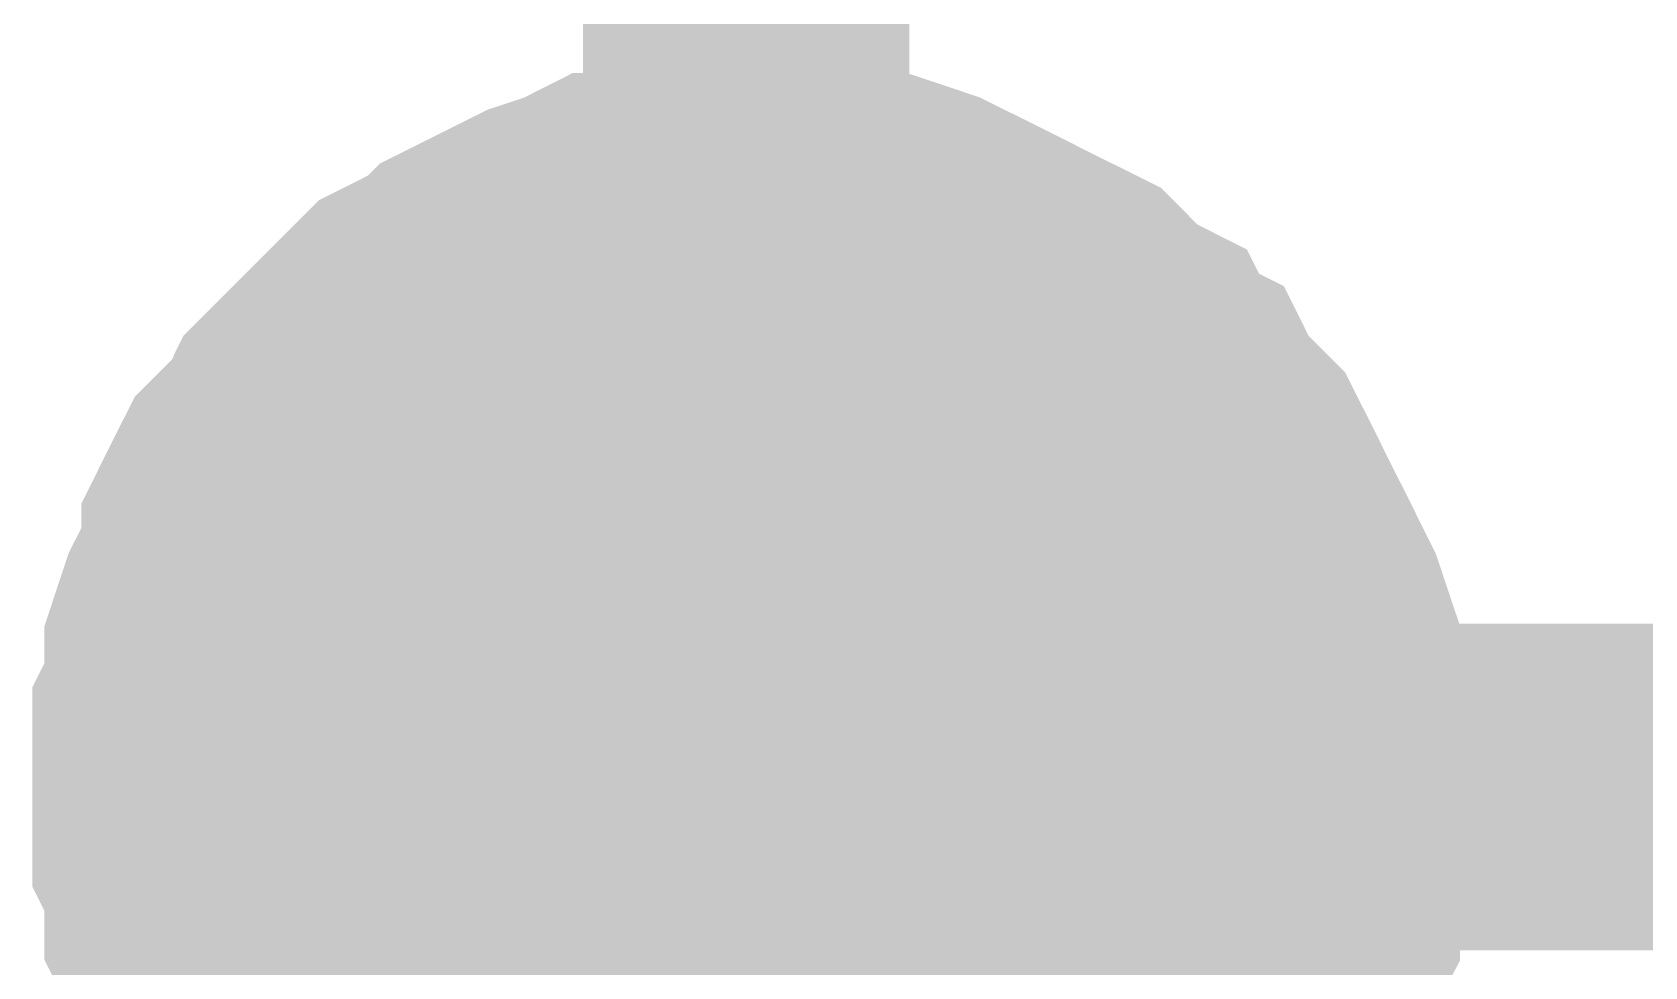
# Model space of a CAD drawing. Header units: inches. Extents: x 0 to 432, y 0 to 280.
# Drawn here: x 200.005 to 201.485, y 121.747 to 122.605 of the extents above; entities that cross this region are included whole.
import ezdxf

# ---------------------------------------------------------------- set-up
doc = ezdxf.new("R2010")
doc.units = ezdxf.units.IN
doc.layers.add('Sheet', color=255, linetype='Continuous')

msp = doc.modelspace()

# ---------------------------------------------------------------- linework, layer by layer
at = {"layer": 'Sheet'}
for points in [[(205.7474, 109.222, 0.2997, 0.2997, 0), (200.6599, 109.222, 0.2997, 0.2997, 0), (200.6599, 121.9118, 0.2997, 0.2997, 0), (200.6599, 132.0749, 0.2997, 0.2997, 0), (200.6599, 140.7107, 0.2997, 0.2997, 0)], [(200.1545, 121.9118, 0.2997, 0.2997, 0), (200.1545, 121.9343, 0.2997, 0.2997, 0), (200.1545, 121.968, 0.2997, 0.2997, 0), (200.1657, 121.9904, 0.2997, 0.2997, 0), (200.1657, 122.0129, 0.2997, 0.2997, 0), (200.1657, 122.0354, 0.2997, 0.2997, 0), (200.1769, 122.0691, 0.2997, 0.2997, 0), (200.1882, 122.0915, 0.2997, 0.2997, 0), (200.1994, 122.114, 0.2997, 0.2997, 0), (200.1994, 122.1364, 0.2997, 0.2997, 0), (200.2106, 122.1589, 0.2997, 0.2997, 0), (200.2219, 122.1814, 0.2997, 0.2997, 0), (200.2443, 122.2038, 0.2997, 0.2997, 0), (200.2556, 122.215, 0.2997, 0.2997, 0), (200.2668, 122.2375, 0.2997, 0.2997, 0), (200.2893, 122.26, 0.2997, 0.2997, 0), (200.3005, 122.2712, 0.2997, 0.2997, 0), (200.3229, 122.2936, 0.2997, 0.2997, 0), (200.3342, 122.3049, 0.2997, 0.2997, 0), (200.3566, 122.3273, 0.2997, 0.2997, 0), (200.3791, 122.3386, 0.2997, 0.2997, 0), (200.4016, 122.3498, 0.2997, 0.2997, 0), (200.4128, 122.361, 0.2997, 0.2997, 0), (200.4353, 122.3723, 0.2997, 0.2997, 0), (200.4577, 122.3835, 0.2997, 0.2997, 0), (200.4802, 122.3947, 0.2997, 0.2997, 0), (200.5139, 122.4059, 0.2997, 0.2997, 0), (200.5363, 122.4172, 0.2997, 0.2997, 0), (200.5588, 122.4172, 0.2997, 0.2997, 0), (200.5813, 122.4172, 0.2997, 0.2997, 0), (200.6037, 122.4284, 0.2997, 0.2997, 0), (200.6374, 122.4284, 0.2997, 0.2997, 0), (200.6599, 122.4284, 0.2997, 0.2997, 0)], [(200.1545, 121.9118, 0.2997, 0.2997, 0), (200.1545, 121.9343, 0.2997, 0.2997, 0), (200.1545, 121.968, 0.2997, 0.2997, 0), (200.1657, 121.9904, 0.2997, 0.2997, 0), (200.1657, 122.0129, 0.2997, 0.2997, 0), (200.1657, 122.0354, 0.2997, 0.2997, 0), (200.1769, 122.0691, 0.2997, 0.2997, 0), (200.1882, 122.0915, 0.2997, 0.2997, 0), (200.1994, 122.114, 0.2997, 0.2997, 0), (200.1994, 122.1364, 0.2997, 0.2997, 0), (200.2106, 122.1589, 0.2997, 0.2997, 0), (200.2219, 122.1814, 0.2997, 0.2997, 0), (200.2443, 122.2038, 0.2997, 0.2997, 0), (200.2556, 122.215, 0.2997, 0.2997, 0), (200.2668, 122.2375, 0.2997, 0.2997, 0), (200.2893, 122.26, 0.2997, 0.2997, 0), (200.3005, 122.2712, 0.2997, 0.2997, 0), (200.3229, 122.2936, 0.2997, 0.2997, 0), (200.3342, 122.3049, 0.2997, 0.2997, 0), (200.3566, 122.3273, 0.2997, 0.2997, 0), (200.3791, 122.3386, 0.2997, 0.2997, 0), (200.4016, 122.3498, 0.2997, 0.2997, 0), (200.4128, 122.361, 0.2997, 0.2997, 0), (200.4353, 122.3723, 0.2997, 0.2997, 0), (200.4577, 122.3835, 0.2997, 0.2997, 0), (200.4802, 122.3947, 0.2997, 0.2997, 0), (200.5139, 122.4059, 0.2997, 0.2997, 0), (200.5363, 122.4172, 0.2997, 0.2997, 0), (200.5588, 122.4172, 0.2997, 0.2997, 0), (200.5813, 122.4172, 0.2997, 0.2997, 0), (200.6037, 122.4284, 0.2997, 0.2997, 0), (200.6374, 122.4284, 0.2997, 0.2997, 0), (200.6599, 122.4284, 0.2997, 0.2997, 0)], [(200.1545, 121.9118, 0.2997, 0.2997, 0), (200.1545, 121.9343, 0.2997, 0.2997, 0), (200.1545, 121.968, 0.2997, 0.2997, 0), (200.1657, 121.9904, 0.2997, 0.2997, 0), (200.1657, 122.0129, 0.2997, 0.2997, 0), (200.1657, 122.0354, 0.2997, 0.2997, 0), (200.1769, 122.0691, 0.2997, 0.2997, 0), (200.1882, 122.0915, 0.2997, 0.2997, 0), (200.1994, 122.114, 0.2997, 0.2997, 0), (200.1994, 122.1364, 0.2997, 0.2997, 0), (200.2106, 122.1589, 0.2997, 0.2997, 0), (200.2219, 122.1814, 0.2997, 0.2997, 0), (200.2443, 122.2038, 0.2997, 0.2997, 0), (200.2556, 122.215, 0.2997, 0.2997, 0), (200.2668, 122.2375, 0.2997, 0.2997, 0), (200.2893, 122.26, 0.2997, 0.2997, 0), (200.3005, 122.2712, 0.2997, 0.2997, 0), (200.3229, 122.2936, 0.2997, 0.2997, 0), (200.3342, 122.3049, 0.2997, 0.2997, 0), (200.3566, 122.3273, 0.2997, 0.2997, 0), (200.3791, 122.3386, 0.2997, 0.2997, 0), (200.4016, 122.3498, 0.2997, 0.2997, 0), (200.4128, 122.361, 0.2997, 0.2997, 0), (200.4353, 122.3723, 0.2997, 0.2997, 0), (200.4577, 122.3835, 0.2997, 0.2997, 0), (200.4802, 122.3947, 0.2997, 0.2997, 0), (200.5139, 122.4059, 0.2997, 0.2997, 0), (200.5363, 122.4172, 0.2997, 0.2997, 0), (200.5588, 122.4172, 0.2997, 0.2997, 0), (200.5813, 122.4172, 0.2997, 0.2997, 0), (200.6037, 122.4284, 0.2997, 0.2997, 0), (200.6374, 122.4284, 0.2997, 0.2997, 0), (200.6599, 122.4284, 0.2997, 0.2997, 0)], [(200.1545, 121.9118, 0.2997, 0.2997, 0), (200.1545, 121.9343, 0.2997, 0.2997, 0), (200.1545, 121.968, 0.2997, 0.2997, 0), (200.1657, 121.9904, 0.2997, 0.2997, 0), (200.1657, 122.0129, 0.2997, 0.2997, 0), (200.1657, 122.0354, 0.2997, 0.2997, 0), (200.1769, 122.0691, 0.2997, 0.2997, 0), (200.1882, 122.0915, 0.2997, 0.2997, 0), (200.1994, 122.114, 0.2997, 0.2997, 0), (200.1994, 122.1364, 0.2997, 0.2997, 0), (200.2106, 122.1589, 0.2997, 0.2997, 0), (200.2219, 122.1814, 0.2997, 0.2997, 0), (200.2443, 122.2038, 0.2997, 0.2997, 0), (200.2556, 122.215, 0.2997, 0.2997, 0), (200.2668, 122.2375, 0.2997, 0.2997, 0), (200.2893, 122.26, 0.2997, 0.2997, 0), (200.3005, 122.2712, 0.2997, 0.2997, 0), (200.3229, 122.2936, 0.2997, 0.2997, 0), (200.3342, 122.3049, 0.2997, 0.2997, 0), (200.3566, 122.3273, 0.2997, 0.2997, 0), (200.3791, 122.3386, 0.2997, 0.2997, 0), (200.4016, 122.3498, 0.2997, 0.2997, 0), (200.4128, 122.361, 0.2997, 0.2997, 0), (200.4353, 122.3723, 0.2997, 0.2997, 0), (200.4577, 122.3835, 0.2997, 0.2997, 0), (200.4802, 122.3947, 0.2997, 0.2997, 0), (200.5139, 122.4059, 0.2997, 0.2997, 0), (200.5363, 122.4172, 0.2997, 0.2997, 0), (200.5588, 122.4172, 0.2997, 0.2997, 0), (200.5813, 122.4172, 0.2997, 0.2997, 0), (200.6037, 122.4284, 0.2997, 0.2997, 0), (200.6374, 122.4284, 0.2997, 0.2997, 0), (200.6599, 122.4284, 0.2997, 0.2997, 0)], [(200.6599, 122.4284, 0.2997, 0.2997, 0), (200.6599, 122.4284, 0.2997, 0.2997, 0)], [(200.6599, 122.4284, 0.2997, 0.2997, 0), (200.6823, 122.4284, 0.2997, 0.2997, 0), (200.716, 122.4284, 0.2997, 0.2997, 0), (200.7385, 122.4172, 0.2997, 0.2997, 0), (200.7609, 122.4172, 0.2997, 0.2997, 0), (200.7834, 122.4172, 0.2997, 0.2997, 0), (200.8171, 122.4059, 0.2997, 0.2997, 0), (200.8396, 122.3947, 0.2997, 0.2997, 0), (200.862, 122.3835, 0.2997, 0.2997, 0), (200.8845, 122.3723, 0.2997, 0.2997, 0), (200.9069, 122.361, 0.2997, 0.2997, 0), (200.9294, 122.3498, 0.2997, 0.2997, 0), (200.9519, 122.3386, 0.2997, 0.2997, 0), (200.9631, 122.3273, 0.2997, 0.2997, 0), (200.9856, 122.3049, 0.2997, 0.2997, 0), (201.008, 122.2936, 0.2997, 0.2997, 0), (201.0193, 122.2712, 0.2997, 0.2997, 0), (201.0417, 122.26, 0.2997, 0.2997, 0), (201.0529, 122.2375, 0.2997, 0.2997, 0), (201.0754, 122.215, 0.2997, 0.2997, 0), (201.0866, 122.2038, 0.2997, 0.2997, 0), (201.0979, 122.1814, 0.2997, 0.2997, 0), (201.1091, 122.1589, 0.2997, 0.2997, 0), (201.1203, 122.1364, 0.2997, 0.2997, 0), (201.1316, 122.114, 0.2997, 0.2997, 0), (201.1428, 122.0915, 0.2997, 0.2997, 0), (201.154, 122.0691, 0.2997, 0.2997, 0), (201.1653, 122.0354, 0.2997, 0.2997, 0), (201.1653, 122.0129, 0.2997, 0.2997, 0), (201.1653, 121.9904, 0.2997, 0.2997, 0), (201.1765, 121.968, 0.2997, 0.2997, 0), (201.1765, 121.9343, 0.2997, 0.2997, 0), (201.1765, 121.9118, 0.2997, 0.2997, 0)], [(200.6599, 122.4284, 0.2997, 0.2997, 0), (200.6599, 122.4284, 0.2997, 0.2997, 0)], [(200.6599, 122.4284, 0.2997, 0.2997, 0), (200.6823, 122.4284, 0.2997, 0.2997, 0), (200.716, 122.4284, 0.2997, 0.2997, 0), (200.7385, 122.4172, 0.2997, 0.2997, 0), (200.7609, 122.4172, 0.2997, 0.2997, 0), (200.7834, 122.4172, 0.2997, 0.2997, 0), (200.8171, 122.4059, 0.2997, 0.2997, 0), (200.8396, 122.3947, 0.2997, 0.2997, 0), (200.862, 122.3835, 0.2997, 0.2997, 0), (200.8845, 122.3723, 0.2997, 0.2997, 0), (200.9069, 122.361, 0.2997, 0.2997, 0), (200.9294, 122.3498, 0.2997, 0.2997, 0), (200.9519, 122.3386, 0.2997, 0.2997, 0), (200.9631, 122.3273, 0.2997, 0.2997, 0), (200.9856, 122.3049, 0.2997, 0.2997, 0), (201.008, 122.2936, 0.2997, 0.2997, 0), (201.0193, 122.2712, 0.2997, 0.2997, 0), (201.0417, 122.26, 0.2997, 0.2997, 0), (201.0529, 122.2375, 0.2997, 0.2997, 0), (201.0754, 122.215, 0.2997, 0.2997, 0), (201.0866, 122.2038, 0.2997, 0.2997, 0), (201.0979, 122.1814, 0.2997, 0.2997, 0), (201.1091, 122.1589, 0.2997, 0.2997, 0), (201.1203, 122.1364, 0.2997, 0.2997, 0), (201.1316, 122.114, 0.2997, 0.2997, 0), (201.1428, 122.0915, 0.2997, 0.2997, 0), (201.154, 122.0691, 0.2997, 0.2997, 0), (201.1653, 122.0354, 0.2997, 0.2997, 0), (201.1653, 122.0129, 0.2997, 0.2997, 0), (201.1653, 121.9904, 0.2997, 0.2997, 0), (201.1765, 121.968, 0.2997, 0.2997, 0), (201.1765, 121.9343, 0.2997, 0.2997, 0), (201.1765, 121.9118, 0.2997, 0.2997, 0)], [(200.6599, 122.4284, 0.2997, 0.2997, 0), (200.6599, 122.4284, 0.2997, 0.2997, 0)], [(200.6599, 122.4284, 0.2997, 0.2997, 0), (200.6823, 122.4284, 0.2997, 0.2997, 0), (200.716, 122.4284, 0.2997, 0.2997, 0), (200.7385, 122.4172, 0.2997, 0.2997, 0), (200.7609, 122.4172, 0.2997, 0.2997, 0), (200.7834, 122.4172, 0.2997, 0.2997, 0), (200.8171, 122.4059, 0.2997, 0.2997, 0), (200.8396, 122.3947, 0.2997, 0.2997, 0), (200.862, 122.3835, 0.2997, 0.2997, 0), (200.8845, 122.3723, 0.2997, 0.2997, 0), (200.9069, 122.361, 0.2997, 0.2997, 0), (200.9294, 122.3498, 0.2997, 0.2997, 0), (200.9519, 122.3386, 0.2997, 0.2997, 0), (200.9631, 122.3273, 0.2997, 0.2997, 0), (200.9856, 122.3049, 0.2997, 0.2997, 0), (201.008, 122.2936, 0.2997, 0.2997, 0), (201.0193, 122.2712, 0.2997, 0.2997, 0), (201.0417, 122.26, 0.2997, 0.2997, 0), (201.0529, 122.2375, 0.2997, 0.2997, 0), (201.0754, 122.215, 0.2997, 0.2997, 0), (201.0866, 122.2038, 0.2997, 0.2997, 0), (201.0979, 122.1814, 0.2997, 0.2997, 0), (201.1091, 122.1589, 0.2997, 0.2997, 0), (201.1203, 122.1364, 0.2997, 0.2997, 0), (201.1316, 122.114, 0.2997, 0.2997, 0), (201.1428, 122.0915, 0.2997, 0.2997, 0), (201.154, 122.0691, 0.2997, 0.2997, 0), (201.1653, 122.0354, 0.2997, 0.2997, 0), (201.1653, 122.0129, 0.2997, 0.2997, 0), (201.1653, 121.9904, 0.2997, 0.2997, 0), (201.1765, 121.968, 0.2997, 0.2997, 0), (201.1765, 121.9343, 0.2997, 0.2997, 0), (201.1765, 121.9118, 0.2997, 0.2997, 0)], [(200.6599, 122.4284, 0.2997, 0.2997, 0), (200.6599, 122.4284, 0.2997, 0.2997, 0)], [(200.6599, 122.4284, 0.2997, 0.2997, 0), (200.6823, 122.4284, 0.2997, 0.2997, 0), (200.716, 122.4284, 0.2997, 0.2997, 0), (200.7385, 122.4172, 0.2997, 0.2997, 0), (200.7609, 122.4172, 0.2997, 0.2997, 0), (200.7834, 122.4172, 0.2997, 0.2997, 0), (200.8171, 122.4059, 0.2997, 0.2997, 0), (200.8396, 122.3947, 0.2997, 0.2997, 0), (200.862, 122.3835, 0.2997, 0.2997, 0), (200.8845, 122.3723, 0.2997, 0.2997, 0), (200.9069, 122.361, 0.2997, 0.2997, 0), (200.9294, 122.3498, 0.2997, 0.2997, 0), (200.9519, 122.3386, 0.2997, 0.2997, 0), (200.9631, 122.3273, 0.2997, 0.2997, 0), (200.9856, 122.3049, 0.2997, 0.2997, 0), (201.008, 122.2936, 0.2997, 0.2997, 0), (201.0193, 122.2712, 0.2997, 0.2997, 0), (201.0417, 122.26, 0.2997, 0.2997, 0), (201.0529, 122.2375, 0.2997, 0.2997, 0), (201.0754, 122.215, 0.2997, 0.2997, 0), (201.0866, 122.2038, 0.2997, 0.2997, 0), (201.0979, 122.1814, 0.2997, 0.2997, 0), (201.1091, 122.1589, 0.2997, 0.2997, 0), (201.1203, 122.1364, 0.2997, 0.2997, 0), (201.1316, 122.114, 0.2997, 0.2997, 0), (201.1428, 122.0915, 0.2997, 0.2997, 0), (201.154, 122.0691, 0.2997, 0.2997, 0), (201.1653, 122.0354, 0.2997, 0.2997, 0), (201.1653, 122.0129, 0.2997, 0.2997, 0), (201.1653, 121.9904, 0.2997, 0.2997, 0), (201.1765, 121.968, 0.2997, 0.2997, 0), (201.1765, 121.9343, 0.2997, 0.2997, 0), (201.1765, 121.9118, 0.2997, 0.2997, 0)], [(200.1545, 121.9118, 0.0991, 0.0991, 0), (200.1545, 121.9343, 0.0991, 0.0991, 0), (200.1545, 121.968, 0.0991, 0.0991, 0), (200.1657, 121.9904, 0.0991, 0.0991, 0), (200.1657, 122.0129, 0.0991, 0.0991, 0), (200.1657, 122.0354, 0.0991, 0.0991, 0), (200.1769, 122.0691, 0.0991, 0.0991, 0), (200.1882, 122.0915, 0.0991, 0.0991, 0), (200.1994, 122.114, 0.0991, 0.0991, 0), (200.1994, 122.1364, 0.0991, 0.0991, 0), (200.2106, 122.1589, 0.0991, 0.0991, 0), (200.2219, 122.1814, 0.0991, 0.0991, 0), (200.2443, 122.2038, 0.0991, 0.0991, 0), (200.2556, 122.215, 0.0991, 0.0991, 0), (200.2668, 122.2375, 0.0991, 0.0991, 0), (200.2893, 122.26, 0.0991, 0.0991, 0), (200.3005, 122.2712, 0.0991, 0.0991, 0), (200.3229, 122.2936, 0.0991, 0.0991, 0), (200.3342, 122.3049, 0.0991, 0.0991, 0), (200.3566, 122.3273, 0.0991, 0.0991, 0), (200.3791, 122.3386, 0.0991, 0.0991, 0), (200.4016, 122.3498, 0.0991, 0.0991, 0), (200.4128, 122.361, 0.0991, 0.0991, 0), (200.4353, 122.3723, 0.0991, 0.0991, 0), (200.4577, 122.3835, 0.0991, 0.0991, 0), (200.4802, 122.3947, 0.0991, 0.0991, 0), (200.5139, 122.4059, 0.0991, 0.0991, 0), (200.5363, 122.4172, 0.0991, 0.0991, 0), (200.5588, 122.4172, 0.0991, 0.0991, 0), (200.5813, 122.4172, 0.0991, 0.0991, 0), (200.6037, 122.4284, 0.0991, 0.0991, 0), (200.6374, 122.4284, 0.0991, 0.0991, 0), (200.6599, 122.4284, 0.0991, 0.0991, 0)], [(200.1545, 121.9118, 0.0991, 0.0991, 0), (200.1545, 121.9343, 0.0991, 0.0991, 0), (200.1545, 121.968, 0.0991, 0.0991, 0), (200.1657, 121.9904, 0.0991, 0.0991, 0), (200.1657, 122.0129, 0.0991, 0.0991, 0), (200.1657, 122.0354, 0.0991, 0.0991, 0), (200.1769, 122.0691, 0.0991, 0.0991, 0), (200.1882, 122.0915, 0.0991, 0.0991, 0), (200.1994, 122.114, 0.0991, 0.0991, 0), (200.1994, 122.1364, 0.0991, 0.0991, 0), (200.2106, 122.1589, 0.0991, 0.0991, 0), (200.2219, 122.1814, 0.0991, 0.0991, 0), (200.2443, 122.2038, 0.0991, 0.0991, 0), (200.2556, 122.215, 0.0991, 0.0991, 0), (200.2668, 122.2375, 0.0991, 0.0991, 0), (200.2893, 122.26, 0.0991, 0.0991, 0), (200.3005, 122.2712, 0.0991, 0.0991, 0), (200.3229, 122.2936, 0.0991, 0.0991, 0), (200.3342, 122.3049, 0.0991, 0.0991, 0), (200.3566, 122.3273, 0.0991, 0.0991, 0), (200.3791, 122.3386, 0.0991, 0.0991, 0), (200.4016, 122.3498, 0.0991, 0.0991, 0), (200.4128, 122.361, 0.0991, 0.0991, 0), (200.4353, 122.3723, 0.0991, 0.0991, 0), (200.4577, 122.3835, 0.0991, 0.0991, 0), (200.4802, 122.3947, 0.0991, 0.0991, 0), (200.5139, 122.4059, 0.0991, 0.0991, 0), (200.5363, 122.4172, 0.0991, 0.0991, 0), (200.5588, 122.4172, 0.0991, 0.0991, 0), (200.5813, 122.4172, 0.0991, 0.0991, 0), (200.6037, 122.4284, 0.0991, 0.0991, 0), (200.6374, 122.4284, 0.0991, 0.0991, 0), (200.6599, 122.4284, 0.0991, 0.0991, 0)], [(200.1545, 121.9118, 0.0991, 0.0991, 0), (200.1545, 121.9343, 0.0991, 0.0991, 0), (200.1545, 121.968, 0.0991, 0.0991, 0), (200.1657, 121.9904, 0.0991, 0.0991, 0), (200.1657, 122.0129, 0.0991, 0.0991, 0), (200.1657, 122.0354, 0.0991, 0.0991, 0), (200.1769, 122.0691, 0.0991, 0.0991, 0), (200.1882, 122.0915, 0.0991, 0.0991, 0), (200.1994, 122.114, 0.0991, 0.0991, 0), (200.1994, 122.1364, 0.0991, 0.0991, 0), (200.2106, 122.1589, 0.0991, 0.0991, 0), (200.2219, 122.1814, 0.0991, 0.0991, 0), (200.2443, 122.2038, 0.0991, 0.0991, 0), (200.2556, 122.215, 0.0991, 0.0991, 0), (200.2668, 122.2375, 0.0991, 0.0991, 0), (200.2893, 122.26, 0.0991, 0.0991, 0), (200.3005, 122.2712, 0.0991, 0.0991, 0), (200.3229, 122.2936, 0.0991, 0.0991, 0), (200.3342, 122.3049, 0.0991, 0.0991, 0), (200.3566, 122.3273, 0.0991, 0.0991, 0), (200.3791, 122.3386, 0.0991, 0.0991, 0), (200.4016, 122.3498, 0.0991, 0.0991, 0), (200.4128, 122.361, 0.0991, 0.0991, 0), (200.4353, 122.3723, 0.0991, 0.0991, 0), (200.4577, 122.3835, 0.0991, 0.0991, 0), (200.4802, 122.3947, 0.0991, 0.0991, 0), (200.5139, 122.4059, 0.0991, 0.0991, 0), (200.5363, 122.4172, 0.0991, 0.0991, 0), (200.5588, 122.4172, 0.0991, 0.0991, 0), (200.5813, 122.4172, 0.0991, 0.0991, 0), (200.6037, 122.4284, 0.0991, 0.0991, 0), (200.6374, 122.4284, 0.0991, 0.0991, 0), (200.6599, 122.4284, 0.0991, 0.0991, 0)], [(200.1545, 121.9118, 0.0991, 0.0991, 0), (200.1545, 121.9343, 0.0991, 0.0991, 0), (200.1545, 121.968, 0.0991, 0.0991, 0), (200.1657, 121.9904, 0.0991, 0.0991, 0), (200.1657, 122.0129, 0.0991, 0.0991, 0), (200.1657, 122.0354, 0.0991, 0.0991, 0), (200.1769, 122.0691, 0.0991, 0.0991, 0), (200.1882, 122.0915, 0.0991, 0.0991, 0), (200.1994, 122.114, 0.0991, 0.0991, 0), (200.1994, 122.1364, 0.0991, 0.0991, 0), (200.2106, 122.1589, 0.0991, 0.0991, 0), (200.2219, 122.1814, 0.0991, 0.0991, 0), (200.2443, 122.2038, 0.0991, 0.0991, 0), (200.2556, 122.215, 0.0991, 0.0991, 0), (200.2668, 122.2375, 0.0991, 0.0991, 0), (200.2893, 122.26, 0.0991, 0.0991, 0), (200.3005, 122.2712, 0.0991, 0.0991, 0), (200.3229, 122.2936, 0.0991, 0.0991, 0), (200.3342, 122.3049, 0.0991, 0.0991, 0), (200.3566, 122.3273, 0.0991, 0.0991, 0), (200.3791, 122.3386, 0.0991, 0.0991, 0), (200.4016, 122.3498, 0.0991, 0.0991, 0), (200.4128, 122.361, 0.0991, 0.0991, 0), (200.4353, 122.3723, 0.0991, 0.0991, 0), (200.4577, 122.3835, 0.0991, 0.0991, 0), (200.4802, 122.3947, 0.0991, 0.0991, 0), (200.5139, 122.4059, 0.0991, 0.0991, 0), (200.5363, 122.4172, 0.0991, 0.0991, 0), (200.5588, 122.4172, 0.0991, 0.0991, 0), (200.5813, 122.4172, 0.0991, 0.0991, 0), (200.6037, 122.4284, 0.0991, 0.0991, 0), (200.6374, 122.4284, 0.0991, 0.0991, 0), (200.6599, 122.4284, 0.0991, 0.0991, 0)], [(200.6599, 122.4284, 0.0991, 0.0991, 0), (200.6599, 122.4284, 0.0991, 0.0991, 0)], [(200.6599, 122.4284, 0.0991, 0.0991, 0), (200.6823, 122.4284, 0.0991, 0.0991, 0), (200.716, 122.4284, 0.0991, 0.0991, 0), (200.7385, 122.4172, 0.0991, 0.0991, 0), (200.7609, 122.4172, 0.0991, 0.0991, 0), (200.7834, 122.4172, 0.0991, 0.0991, 0), (200.8171, 122.4059, 0.0991, 0.0991, 0), (200.8396, 122.3947, 0.0991, 0.0991, 0), (200.862, 122.3835, 0.0991, 0.0991, 0), (200.8845, 122.3723, 0.0991, 0.0991, 0), (200.9069, 122.361, 0.0991, 0.0991, 0), (200.9294, 122.3498, 0.0991, 0.0991, 0), (200.9519, 122.3386, 0.0991, 0.0991, 0), (200.9631, 122.3273, 0.0991, 0.0991, 0), (200.9856, 122.3049, 0.0991, 0.0991, 0), (201.008, 122.2936, 0.0991, 0.0991, 0), (201.0193, 122.2712, 0.0991, 0.0991, 0), (201.0417, 122.26, 0.0991, 0.0991, 0), (201.0529, 122.2375, 0.0991, 0.0991, 0), (201.0754, 122.215, 0.0991, 0.0991, 0), (201.0866, 122.2038, 0.0991, 0.0991, 0), (201.0979, 122.1814, 0.0991, 0.0991, 0), (201.1091, 122.1589, 0.0991, 0.0991, 0), (201.1203, 122.1364, 0.0991, 0.0991, 0), (201.1316, 122.114, 0.0991, 0.0991, 0), (201.1428, 122.0915, 0.0991, 0.0991, 0), (201.154, 122.0691, 0.0991, 0.0991, 0), (201.1653, 122.0354, 0.0991, 0.0991, 0), (201.1653, 122.0129, 0.0991, 0.0991, 0), (201.1653, 121.9904, 0.0991, 0.0991, 0), (201.1765, 121.968, 0.0991, 0.0991, 0), (201.1765, 121.9343, 0.0991, 0.0991, 0), (201.1765, 121.9118, 0.0991, 0.0991, 0)], [(200.6599, 122.4284, 0.0991, 0.0991, 0), (200.6599, 122.4284, 0.0991, 0.0991, 0)], [(200.6599, 122.4284, 0.0991, 0.0991, 0), (200.6823, 122.4284, 0.0991, 0.0991, 0), (200.716, 122.4284, 0.0991, 0.0991, 0), (200.7385, 122.4172, 0.0991, 0.0991, 0), (200.7609, 122.4172, 0.0991, 0.0991, 0), (200.7834, 122.4172, 0.0991, 0.0991, 0), (200.8171, 122.4059, 0.0991, 0.0991, 0), (200.8396, 122.3947, 0.0991, 0.0991, 0), (200.862, 122.3835, 0.0991, 0.0991, 0), (200.8845, 122.3723, 0.0991, 0.0991, 0), (200.9069, 122.361, 0.0991, 0.0991, 0), (200.9294, 122.3498, 0.0991, 0.0991, 0), (200.9519, 122.3386, 0.0991, 0.0991, 0), (200.9631, 122.3273, 0.0991, 0.0991, 0), (200.9856, 122.3049, 0.0991, 0.0991, 0), (201.008, 122.2936, 0.0991, 0.0991, 0), (201.0193, 122.2712, 0.0991, 0.0991, 0), (201.0417, 122.26, 0.0991, 0.0991, 0), (201.0529, 122.2375, 0.0991, 0.0991, 0), (201.0754, 122.215, 0.0991, 0.0991, 0), (201.0866, 122.2038, 0.0991, 0.0991, 0), (201.0979, 122.1814, 0.0991, 0.0991, 0), (201.1091, 122.1589, 0.0991, 0.0991, 0), (201.1203, 122.1364, 0.0991, 0.0991, 0), (201.1316, 122.114, 0.0991, 0.0991, 0), (201.1428, 122.0915, 0.0991, 0.0991, 0), (201.154, 122.0691, 0.0991, 0.0991, 0), (201.1653, 122.0354, 0.0991, 0.0991, 0), (201.1653, 122.0129, 0.0991, 0.0991, 0), (201.1653, 121.9904, 0.0991, 0.0991, 0), (201.1765, 121.968, 0.0991, 0.0991, 0), (201.1765, 121.9343, 0.0991, 0.0991, 0), (201.1765, 121.9118, 0.0991, 0.0991, 0)], [(200.6599, 122.4284, 0.0991, 0.0991, 0), (200.6599, 122.4284, 0.0991, 0.0991, 0)], [(200.6599, 122.4284, 0.0991, 0.0991, 0), (200.6823, 122.4284, 0.0991, 0.0991, 0), (200.716, 122.4284, 0.0991, 0.0991, 0), (200.7385, 122.4172, 0.0991, 0.0991, 0), (200.7609, 122.4172, 0.0991, 0.0991, 0), (200.7834, 122.4172, 0.0991, 0.0991, 0), (200.8171, 122.4059, 0.0991, 0.0991, 0), (200.8396, 122.3947, 0.0991, 0.0991, 0), (200.862, 122.3835, 0.0991, 0.0991, 0), (200.8845, 122.3723, 0.0991, 0.0991, 0), (200.9069, 122.361, 0.0991, 0.0991, 0), (200.9294, 122.3498, 0.0991, 0.0991, 0), (200.9519, 122.3386, 0.0991, 0.0991, 0), (200.9631, 122.3273, 0.0991, 0.0991, 0), (200.9856, 122.3049, 0.0991, 0.0991, 0), (201.008, 122.2936, 0.0991, 0.0991, 0), (201.0193, 122.2712, 0.0991, 0.0991, 0), (201.0417, 122.26, 0.0991, 0.0991, 0), (201.0529, 122.2375, 0.0991, 0.0991, 0), (201.0754, 122.215, 0.0991, 0.0991, 0), (201.0866, 122.2038, 0.0991, 0.0991, 0), (201.0979, 122.1814, 0.0991, 0.0991, 0), (201.1091, 122.1589, 0.0991, 0.0991, 0), (201.1203, 122.1364, 0.0991, 0.0991, 0), (201.1316, 122.114, 0.0991, 0.0991, 0), (201.1428, 122.0915, 0.0991, 0.0991, 0), (201.154, 122.0691, 0.0991, 0.0991, 0), (201.1653, 122.0354, 0.0991, 0.0991, 0), (201.1653, 122.0129, 0.0991, 0.0991, 0), (201.1653, 121.9904, 0.0991, 0.0991, 0), (201.1765, 121.968, 0.0991, 0.0991, 0), (201.1765, 121.9343, 0.0991, 0.0991, 0), (201.1765, 121.9118, 0.0991, 0.0991, 0)], [(200.6599, 122.4284, 0.0991, 0.0991, 0), (200.6599, 122.4284, 0.0991, 0.0991, 0)], [(200.6599, 122.4284, 0.0991, 0.0991, 0), (200.6823, 122.4284, 0.0991, 0.0991, 0), (200.716, 122.4284, 0.0991, 0.0991, 0), (200.7385, 122.4172, 0.0991, 0.0991, 0), (200.7609, 122.4172, 0.0991, 0.0991, 0), (200.7834, 122.4172, 0.0991, 0.0991, 0), (200.8171, 122.4059, 0.0991, 0.0991, 0), (200.8396, 122.3947, 0.0991, 0.0991, 0), (200.862, 122.3835, 0.0991, 0.0991, 0), (200.8845, 122.3723, 0.0991, 0.0991, 0), (200.9069, 122.361, 0.0991, 0.0991, 0), (200.9294, 122.3498, 0.0991, 0.0991, 0), (200.9519, 122.3386, 0.0991, 0.0991, 0), (200.9631, 122.3273, 0.0991, 0.0991, 0), (200.9856, 122.3049, 0.0991, 0.0991, 0), (201.008, 122.2936, 0.0991, 0.0991, 0), (201.0193, 122.2712, 0.0991, 0.0991, 0), (201.0417, 122.26, 0.0991, 0.0991, 0), (201.0529, 122.2375, 0.0991, 0.0991, 0), (201.0754, 122.215, 0.0991, 0.0991, 0), (201.0866, 122.2038, 0.0991, 0.0991, 0), (201.0979, 122.1814, 0.0991, 0.0991, 0), (201.1091, 122.1589, 0.0991, 0.0991, 0), (201.1203, 122.1364, 0.0991, 0.0991, 0), (201.1316, 122.114, 0.0991, 0.0991, 0), (201.1428, 122.0915, 0.0991, 0.0991, 0), (201.154, 122.0691, 0.0991, 0.0991, 0), (201.1653, 122.0354, 0.0991, 0.0991, 0), (201.1653, 122.0129, 0.0991, 0.0991, 0), (201.1653, 121.9904, 0.0991, 0.0991, 0), (201.1765, 121.968, 0.0991, 0.0991, 0), (201.1765, 121.9343, 0.0991, 0.0991, 0), (201.1765, 121.9118, 0.0991, 0.0991, 0)], [(200.2668, 121.5862, 0.2997, 0.2997, 0), (200.2556, 121.6086, 0.2997, 0.2997, 0), (200.2443, 121.6311, 0.2997, 0.2997, 0), (200.2219, 121.6535, 0.2997, 0.2997, 0), (200.2106, 121.6648, 0.2997, 0.2997, 0), (200.1994, 121.6872, 0.2997, 0.2997, 0), (200.1994, 121.7097, 0.2997, 0.2997, 0), (200.1882, 121.7322, 0.2997, 0.2997, 0), (200.1769, 121.7658, 0.2997, 0.2997, 0), (200.1657, 121.7883, 0.2997, 0.2997, 0), (200.1657, 121.8108, 0.2997, 0.2997, 0), (200.1657, 121.8332, 0.2997, 0.2997, 0), (200.1545, 121.8557, 0.2997, 0.2997, 0), (200.1545, 121.8894, 0.2997, 0.2997, 0), (200.1545, 121.9118, 0.2997, 0.2997, 0)], [(200.1545, 121.9118, 0.2997, 0.2997, 0), (200.1545, 121.9118, 0.2997, 0.2997, 0)], [(200.2668, 121.5862, 0.2997, 0.2997, 0), (200.2556, 121.6086, 0.2997, 0.2997, 0), (200.2443, 121.6311, 0.2997, 0.2997, 0), (200.2219, 121.6535, 0.2997, 0.2997, 0), (200.2106, 121.6648, 0.2997, 0.2997, 0), (200.1994, 121.6872, 0.2997, 0.2997, 0), (200.1994, 121.7097, 0.2997, 0.2997, 0), (200.1882, 121.7322, 0.2997, 0.2997, 0), (200.1769, 121.7658, 0.2997, 0.2997, 0), (200.1657, 121.7883, 0.2997, 0.2997, 0), (200.1657, 121.8108, 0.2997, 0.2997, 0), (200.1657, 121.8332, 0.2997, 0.2997, 0), (200.1545, 121.8557, 0.2997, 0.2997, 0), (200.1545, 121.8894, 0.2997, 0.2997, 0), (200.1545, 121.9118, 0.2997, 0.2997, 0)], [(200.1545, 121.9118, 0.2997, 0.2997, 0), (200.1545, 121.9118, 0.2997, 0.2997, 0)], [(200.2668, 121.5862, 0.2997, 0.2997, 0), (200.2556, 121.6086, 0.2997, 0.2997, 0), (200.2443, 121.6311, 0.2997, 0.2997, 0), (200.2219, 121.6535, 0.2997, 0.2997, 0), (200.2106, 121.6648, 0.2997, 0.2997, 0), (200.1994, 121.6872, 0.2997, 0.2997, 0), (200.1994, 121.7097, 0.2997, 0.2997, 0), (200.1882, 121.7322, 0.2997, 0.2997, 0), (200.1769, 121.7658, 0.2997, 0.2997, 0), (200.1657, 121.7883, 0.2997, 0.2997, 0), (200.1657, 121.8108, 0.2997, 0.2997, 0), (200.1657, 121.8332, 0.2997, 0.2997, 0), (200.1545, 121.8557, 0.2997, 0.2997, 0), (200.1545, 121.8894, 0.2997, 0.2997, 0), (200.1545, 121.9118, 0.2997, 0.2997, 0)], [(200.1545, 121.9118, 0.2997, 0.2997, 0), (200.1545, 121.9118, 0.2997, 0.2997, 0)], [(200.2668, 121.5862, 0.2997, 0.2997, 0), (200.2556, 121.6086, 0.2997, 0.2997, 0), (200.2443, 121.6311, 0.2997, 0.2997, 0), (200.2219, 121.6535, 0.2997, 0.2997, 0), (200.2106, 121.6648, 0.2997, 0.2997, 0), (200.1994, 121.6872, 0.2997, 0.2997, 0), (200.1994, 121.7097, 0.2997, 0.2997, 0), (200.1882, 121.7322, 0.2997, 0.2997, 0), (200.1769, 121.7658, 0.2997, 0.2997, 0), (200.1657, 121.7883, 0.2997, 0.2997, 0), (200.1657, 121.8108, 0.2997, 0.2997, 0), (200.1657, 121.8332, 0.2997, 0.2997, 0), (200.1545, 121.8557, 0.2997, 0.2997, 0), (200.1545, 121.8894, 0.2997, 0.2997, 0), (200.1545, 121.9118, 0.2997, 0.2997, 0)], [(200.1545, 121.9118, 0.2997, 0.2997, 0), (200.1545, 121.9118, 0.2997, 0.2997, 0)], [(205.7474, 121.9118, 0.2997, 0.2997, 0), (200.6599, 121.9118, 0.2997, 0.2997, 0)], [(201.1765, 121.9118, 0.2997, 0.2997, 0), (201.1765, 121.8894, 0.2997, 0.2997, 0), (201.1765, 121.8557, 0.2997, 0.2997, 0), (201.1653, 121.8332, 0.2997, 0.2997, 0), (201.1653, 121.8108, 0.2997, 0.2997, 0), (201.1653, 121.7883, 0.2997, 0.2997, 0), (201.154, 121.7658, 0.2997, 0.2997, 0), (201.1428, 121.7322, 0.2997, 0.2997, 0), (201.1316, 121.7097, 0.2997, 0.2997, 0), (201.1203, 121.6872, 0.2997, 0.2997, 0), (201.1091, 121.6648, 0.2997, 0.2997, 0), (201.0979, 121.6535, 0.2997, 0.2997, 0), (201.0866, 121.6311, 0.2997, 0.2997, 0), (201.0754, 121.6086, 0.2997, 0.2997, 0), (201.0529, 121.5862, 0.2997, 0.2997, 0)], [(201.1765, 121.9118, 0.2997, 0.2997, 0), (201.1765, 121.8894, 0.2997, 0.2997, 0), (201.1765, 121.8557, 0.2997, 0.2997, 0), (201.1653, 121.8332, 0.2997, 0.2997, 0), (201.1653, 121.8108, 0.2997, 0.2997, 0), (201.1653, 121.7883, 0.2997, 0.2997, 0), (201.154, 121.7658, 0.2997, 0.2997, 0), (201.1428, 121.7322, 0.2997, 0.2997, 0), (201.1316, 121.7097, 0.2997, 0.2997, 0), (201.1203, 121.6872, 0.2997, 0.2997, 0), (201.1091, 121.6648, 0.2997, 0.2997, 0), (201.0979, 121.6535, 0.2997, 0.2997, 0), (201.0866, 121.6311, 0.2997, 0.2997, 0), (201.0754, 121.6086, 0.2997, 0.2997, 0), (201.0529, 121.5862, 0.2997, 0.2997, 0)], [(201.1765, 121.9118, 0.2997, 0.2997, 0), (201.1765, 121.8894, 0.2997, 0.2997, 0), (201.1765, 121.8557, 0.2997, 0.2997, 0), (201.1653, 121.8332, 0.2997, 0.2997, 0), (201.1653, 121.8108, 0.2997, 0.2997, 0), (201.1653, 121.7883, 0.2997, 0.2997, 0), (201.154, 121.7658, 0.2997, 0.2997, 0), (201.1428, 121.7322, 0.2997, 0.2997, 0), (201.1316, 121.7097, 0.2997, 0.2997, 0), (201.1203, 121.6872, 0.2997, 0.2997, 0), (201.1091, 121.6648, 0.2997, 0.2997, 0), (201.0979, 121.6535, 0.2997, 0.2997, 0), (201.0866, 121.6311, 0.2997, 0.2997, 0), (201.0754, 121.6086, 0.2997, 0.2997, 0), (201.0529, 121.5862, 0.2997, 0.2997, 0)], [(201.1765, 121.9118, 0.2997, 0.2997, 0), (201.1765, 121.8894, 0.2997, 0.2997, 0), (201.1765, 121.8557, 0.2997, 0.2997, 0), (201.1653, 121.8332, 0.2997, 0.2997, 0), (201.1653, 121.8108, 0.2997, 0.2997, 0), (201.1653, 121.7883, 0.2997, 0.2997, 0), (201.154, 121.7658, 0.2997, 0.2997, 0), (201.1428, 121.7322, 0.2997, 0.2997, 0), (201.1316, 121.7097, 0.2997, 0.2997, 0), (201.1203, 121.6872, 0.2997, 0.2997, 0), (201.1091, 121.6648, 0.2997, 0.2997, 0), (201.0979, 121.6535, 0.2997, 0.2997, 0), (201.0866, 121.6311, 0.2997, 0.2997, 0), (201.0754, 121.6086, 0.2997, 0.2997, 0), (201.0529, 121.5862, 0.2997, 0.2997, 0)], [(201.1765, 121.9118, 0.2997, 0.2997, 0), (201.1765, 121.9118, 0.2997, 0.2997, 0), (201.1765, 121.9118, 0.2997, 0.2997, 0), (201.1765, 121.9118, 0.2997, 0.2997, 0), (201.1765, 121.9118, 0.2997, 0.2997, 0), (201.1765, 121.9118, 0.2997, 0.2997, 0), (201.1765, 121.9118, 0.2997, 0.2997, 0), (201.1765, 121.9118, 0.2997, 0.2997, 0), (201.1765, 121.9118, 0.2997, 0.2997, 0), (201.1765, 121.9118, 0.2997, 0.2997, 0), (201.1765, 121.9118, 0.2997, 0.2997, 0), (201.1765, 121.9118, 0.2997, 0.2997, 0), (201.1765, 121.9118, 0.2997, 0.2997, 0), (201.1765, 121.9118, 0.2997, 0.2997, 0), (201.1765, 121.9118, 0.2997, 0.2997, 0), (201.1765, 121.9118, 0.2997, 0.2997, 0), (201.1765, 121.9118, 0.2997, 0.2997, 0), (201.1765, 121.9118, 0.2997, 0.2997, 0), (201.1765, 121.9118, 0.2997, 0.2997, 0), (201.1765, 121.9118, 0.2997, 0.2997, 0), (201.1765, 121.9118, 0.2997, 0.2997, 0), (201.1765, 121.9118, 0.2997, 0.2997, 0), (201.1765, 121.9118, 0.2997, 0.2997, 0), (201.1765, 121.9118, 0.2997, 0.2997, 0), (201.1765, 121.9118, 0.2997, 0.2997, 0), (201.1765, 121.9118, 0.2997, 0.2997, 0), (201.1765, 121.9118, 0.2997, 0.2997, 0), (201.1765, 121.9118, 0.2997, 0.2997, 0), (201.1765, 121.9118, 0.2997, 0.2997, 0), (201.1765, 121.9118, 0.2997, 0.2997, 0), (201.1765, 121.9118, 0.2997, 0.2997, 0), (201.1765, 121.9118, 0.2997, 0.2997, 0), (201.1765, 121.9118, 0.2997, 0.2997, 0)], [(201.1765, 121.9118, 0.2997, 0.2997, 0), (201.1765, 121.9118, 0.2997, 0.2997, 0)], [(201.1765, 121.9118, 0.2997, 0.2997, 0), (201.1765, 121.9118, 0.2997, 0.2997, 0), (201.1765, 121.9118, 0.2997, 0.2997, 0), (201.1765, 121.9118, 0.2997, 0.2997, 0), (201.1765, 121.9118, 0.2997, 0.2997, 0), (201.1765, 121.9118, 0.2997, 0.2997, 0), (201.1765, 121.9118, 0.2997, 0.2997, 0), (201.1765, 121.9118, 0.2997, 0.2997, 0), (201.1765, 121.9118, 0.2997, 0.2997, 0), (201.1765, 121.9118, 0.2997, 0.2997, 0), (201.1765, 121.9118, 0.2997, 0.2997, 0), (201.1765, 121.9118, 0.2997, 0.2997, 0), (201.1765, 121.9118, 0.2997, 0.2997, 0), (201.1765, 121.9118, 0.2997, 0.2997, 0), (201.1765, 121.9118, 0.2997, 0.2997, 0), (201.1765, 121.9118, 0.2997, 0.2997, 0), (201.1765, 121.9118, 0.2997, 0.2997, 0), (201.1765, 121.9118, 0.2997, 0.2997, 0), (201.1765, 121.9118, 0.2997, 0.2997, 0), (201.1765, 121.9118, 0.2997, 0.2997, 0), (201.1765, 121.9118, 0.2997, 0.2997, 0), (201.1765, 121.9118, 0.2997, 0.2997, 0), (201.1765, 121.9118, 0.2997, 0.2997, 0), (201.1765, 121.9118, 0.2997, 0.2997, 0), (201.1765, 121.9118, 0.2997, 0.2997, 0), (201.1765, 121.9118, 0.2997, 0.2997, 0), (201.1765, 121.9118, 0.2997, 0.2997, 0), (201.1765, 121.9118, 0.2997, 0.2997, 0), (201.1765, 121.9118, 0.2997, 0.2997, 0), (201.1765, 121.9118, 0.2997, 0.2997, 0), (201.1765, 121.9118, 0.2997, 0.2997, 0), (201.1765, 121.9118, 0.2997, 0.2997, 0), (201.1765, 121.9118, 0.2997, 0.2997, 0)], [(201.1765, 121.9118, 0.2997, 0.2997, 0), (201.1765, 121.9118, 0.2997, 0.2997, 0)], [(201.1765, 121.9118, 0.2997, 0.2997, 0), (201.1765, 121.9118, 0.2997, 0.2997, 0), (201.1765, 121.9118, 0.2997, 0.2997, 0), (201.1765, 121.9118, 0.2997, 0.2997, 0), (201.1765, 121.9118, 0.2997, 0.2997, 0), (201.1765, 121.9118, 0.2997, 0.2997, 0), (201.1765, 121.9118, 0.2997, 0.2997, 0), (201.1765, 121.9118, 0.2997, 0.2997, 0), (201.1765, 121.9118, 0.2997, 0.2997, 0), (201.1765, 121.9118, 0.2997, 0.2997, 0), (201.1765, 121.9118, 0.2997, 0.2997, 0), (201.1765, 121.9118, 0.2997, 0.2997, 0), (201.1765, 121.9118, 0.2997, 0.2997, 0), (201.1765, 121.9118, 0.2997, 0.2997, 0), (201.1765, 121.9118, 0.2997, 0.2997, 0), (201.1765, 121.9118, 0.2997, 0.2997, 0), (201.1765, 121.9118, 0.2997, 0.2997, 0), (201.1765, 121.9118, 0.2997, 0.2997, 0), (201.1765, 121.9118, 0.2997, 0.2997, 0), (201.1765, 121.9118, 0.2997, 0.2997, 0), (201.1765, 121.9118, 0.2997, 0.2997, 0), (201.1765, 121.9118, 0.2997, 0.2997, 0), (201.1765, 121.9118, 0.2997, 0.2997, 0), (201.1765, 121.9118, 0.2997, 0.2997, 0), (201.1765, 121.9118, 0.2997, 0.2997, 0), (201.1765, 121.9118, 0.2997, 0.2997, 0), (201.1765, 121.9118, 0.2997, 0.2997, 0), (201.1765, 121.9118, 0.2997, 0.2997, 0), (201.1765, 121.9118, 0.2997, 0.2997, 0), (201.1765, 121.9118, 0.2997, 0.2997, 0), (201.1765, 121.9118, 0.2997, 0.2997, 0), (201.1765, 121.9118, 0.2997, 0.2997, 0), (201.1765, 121.9118, 0.2997, 0.2997, 0)], [(201.1765, 121.9118, 0.2997, 0.2997, 0), (201.1765, 121.9118, 0.2997, 0.2997, 0)], [(201.1765, 121.9118, 0.2997, 0.2997, 0), (201.1765, 121.9118, 0.2997, 0.2997, 0), (201.1765, 121.9118, 0.2997, 0.2997, 0), (201.1765, 121.9118, 0.2997, 0.2997, 0), (201.1765, 121.9118, 0.2997, 0.2997, 0), (201.1765, 121.9118, 0.2997, 0.2997, 0), (201.1765, 121.9118, 0.2997, 0.2997, 0), (201.1765, 121.9118, 0.2997, 0.2997, 0), (201.1765, 121.9118, 0.2997, 0.2997, 0), (201.1765, 121.9118, 0.2997, 0.2997, 0), (201.1765, 121.9118, 0.2997, 0.2997, 0), (201.1765, 121.9118, 0.2997, 0.2997, 0), (201.1765, 121.9118, 0.2997, 0.2997, 0), (201.1765, 121.9118, 0.2997, 0.2997, 0), (201.1765, 121.9118, 0.2997, 0.2997, 0), (201.1765, 121.9118, 0.2997, 0.2997, 0), (201.1765, 121.9118, 0.2997, 0.2997, 0), (201.1765, 121.9118, 0.2997, 0.2997, 0), (201.1765, 121.9118, 0.2997, 0.2997, 0), (201.1765, 121.9118, 0.2997, 0.2997, 0), (201.1765, 121.9118, 0.2997, 0.2997, 0), (201.1765, 121.9118, 0.2997, 0.2997, 0), (201.1765, 121.9118, 0.2997, 0.2997, 0), (201.1765, 121.9118, 0.2997, 0.2997, 0), (201.1765, 121.9118, 0.2997, 0.2997, 0), (201.1765, 121.9118, 0.2997, 0.2997, 0), (201.1765, 121.9118, 0.2997, 0.2997, 0), (201.1765, 121.9118, 0.2997, 0.2997, 0), (201.1765, 121.9118, 0.2997, 0.2997, 0), (201.1765, 121.9118, 0.2997, 0.2997, 0), (201.1765, 121.9118, 0.2997, 0.2997, 0), (201.1765, 121.9118, 0.2997, 0.2997, 0), (201.1765, 121.9118, 0.2997, 0.2997, 0)], [(201.1765, 121.9118, 0.2997, 0.2997, 0), (201.1765, 121.9118, 0.2997, 0.2997, 0)], [(200.1994, 121.6872, 0.0991, 0.0991, 0), (200.1994, 121.7097, 0.0991, 0.0991, 0), (200.1882, 121.7322, 0.0991, 0.0991, 0), (200.1769, 121.7658, 0.0991, 0.0991, 0), (200.1657, 121.7883, 0.0991, 0.0991, 0), (200.1657, 121.8108, 0.0991, 0.0991, 0), (200.1657, 121.8332, 0.0991, 0.0991, 0), (200.1545, 121.8557, 0.0991, 0.0991, 0), (200.1545, 121.8894, 0.0991, 0.0991, 0), (200.1545, 121.9118, 0.0991, 0.0991, 0)], [(200.1545, 121.9118, 0.0991, 0.0991, 0), (200.1545, 121.9118, 0.0991, 0.0991, 0)], [(200.1994, 121.6872, 0.0991, 0.0991, 0), (200.1994, 121.7097, 0.0991, 0.0991, 0), (200.1882, 121.7322, 0.0991, 0.0991, 0), (200.1769, 121.7658, 0.0991, 0.0991, 0), (200.1657, 121.7883, 0.0991, 0.0991, 0), (200.1657, 121.8108, 0.0991, 0.0991, 0), (200.1657, 121.8332, 0.0991, 0.0991, 0), (200.1545, 121.8557, 0.0991, 0.0991, 0), (200.1545, 121.8894, 0.0991, 0.0991, 0), (200.1545, 121.9118, 0.0991, 0.0991, 0)], [(200.1545, 121.9118, 0.0991, 0.0991, 0), (200.1545, 121.9118, 0.0991, 0.0991, 0)], [(200.1994, 121.6872, 0.0991, 0.0991, 0), (200.1994, 121.7097, 0.0991, 0.0991, 0), (200.1882, 121.7322, 0.0991, 0.0991, 0), (200.1769, 121.7658, 0.0991, 0.0991, 0), (200.1657, 121.7883, 0.0991, 0.0991, 0), (200.1657, 121.8108, 0.0991, 0.0991, 0), (200.1657, 121.8332, 0.0991, 0.0991, 0), (200.1545, 121.8557, 0.0991, 0.0991, 0), (200.1545, 121.8894, 0.0991, 0.0991, 0), (200.1545, 121.9118, 0.0991, 0.0991, 0)], [(200.1545, 121.9118, 0.0991, 0.0991, 0), (200.1545, 121.9118, 0.0991, 0.0991, 0)], [(200.1994, 121.6872, 0.0991, 0.0991, 0), (200.1994, 121.7097, 0.0991, 0.0991, 0), (200.1882, 121.7322, 0.0991, 0.0991, 0), (200.1769, 121.7658, 0.0991, 0.0991, 0), (200.1657, 121.7883, 0.0991, 0.0991, 0), (200.1657, 121.8108, 0.0991, 0.0991, 0), (200.1657, 121.8332, 0.0991, 0.0991, 0), (200.1545, 121.8557, 0.0991, 0.0991, 0), (200.1545, 121.8894, 0.0991, 0.0991, 0), (200.1545, 121.9118, 0.0991, 0.0991, 0)], [(200.1545, 121.9118, 0.0991, 0.0991, 0), (200.1545, 121.9118, 0.0991, 0.0991, 0)], [(201.1765, 121.9118, 0.0991, 0.0991, 0), (201.1765, 121.8894, 0.0991, 0.0991, 0), (201.1765, 121.8557, 0.0991, 0.0991, 0), (201.1653, 121.8332, 0.0991, 0.0991, 0), (201.1653, 121.8108, 0.0991, 0.0991, 0), (201.1653, 121.7883, 0.0991, 0.0991, 0), (201.154, 121.7658, 0.0991, 0.0991, 0), (201.1428, 121.7322, 0.0991, 0.0991, 0), (201.1316, 121.7097, 0.0991, 0.0991, 0), (201.1203, 121.6872, 0.0991, 0.0991, 0)], [(201.1765, 121.9118, 0.0991, 0.0991, 0), (201.1765, 121.8894, 0.0991, 0.0991, 0), (201.1765, 121.8557, 0.0991, 0.0991, 0), (201.1653, 121.8332, 0.0991, 0.0991, 0), (201.1653, 121.8108, 0.0991, 0.0991, 0), (201.1653, 121.7883, 0.0991, 0.0991, 0), (201.154, 121.7658, 0.0991, 0.0991, 0), (201.1428, 121.7322, 0.0991, 0.0991, 0), (201.1316, 121.7097, 0.0991, 0.0991, 0), (201.1203, 121.6872, 0.0991, 0.0991, 0)], [(201.1765, 121.9118, 0.0991, 0.0991, 0), (201.1765, 121.8894, 0.0991, 0.0991, 0), (201.1765, 121.8557, 0.0991, 0.0991, 0), (201.1653, 121.8332, 0.0991, 0.0991, 0), (201.1653, 121.8108, 0.0991, 0.0991, 0), (201.1653, 121.7883, 0.0991, 0.0991, 0), (201.154, 121.7658, 0.0991, 0.0991, 0), (201.1428, 121.7322, 0.0991, 0.0991, 0), (201.1316, 121.7097, 0.0991, 0.0991, 0), (201.1203, 121.6872, 0.0991, 0.0991, 0)], [(201.1765, 121.9118, 0.0991, 0.0991, 0), (201.1765, 121.8894, 0.0991, 0.0991, 0), (201.1765, 121.8557, 0.0991, 0.0991, 0), (201.1653, 121.8332, 0.0991, 0.0991, 0), (201.1653, 121.8108, 0.0991, 0.0991, 0), (201.1653, 121.7883, 0.0991, 0.0991, 0), (201.154, 121.7658, 0.0991, 0.0991, 0), (201.1428, 121.7322, 0.0991, 0.0991, 0), (201.1316, 121.7097, 0.0991, 0.0991, 0), (201.1203, 121.6872, 0.0991, 0.0991, 0)], [(201.1765, 121.9118, 0.0991, 0.0991, 0), (201.1765, 121.9118, 0.0991, 0.0991, 0), (201.1765, 121.9118, 0.0991, 0.0991, 0), (201.1765, 121.9118, 0.0991, 0.0991, 0), (201.1765, 121.9118, 0.0991, 0.0991, 0), (201.1765, 121.9118, 0.0991, 0.0991, 0), (201.1765, 121.9118, 0.0991, 0.0991, 0), (201.1765, 121.9118, 0.0991, 0.0991, 0), (201.1765, 121.9118, 0.0991, 0.0991, 0), (201.1765, 121.9118, 0.0991, 0.0991, 0), (201.1765, 121.9118, 0.0991, 0.0991, 0), (201.1765, 121.9118, 0.0991, 0.0991, 0), (201.1765, 121.9118, 0.0991, 0.0991, 0), (201.1765, 121.9118, 0.0991, 0.0991, 0), (201.1765, 121.9118, 0.0991, 0.0991, 0), (201.1765, 121.9118, 0.0991, 0.0991, 0), (201.1765, 121.9118, 0.0991, 0.0991, 0), (201.1765, 121.9118, 0.0991, 0.0991, 0), (201.1765, 121.9118, 0.0991, 0.0991, 0), (201.1765, 121.9118, 0.0991, 0.0991, 0), (201.1765, 121.9118, 0.0991, 0.0991, 0), (201.1765, 121.9118, 0.0991, 0.0991, 0), (201.1765, 121.9118, 0.0991, 0.0991, 0), (201.1765, 121.9118, 0.0991, 0.0991, 0), (201.1765, 121.9118, 0.0991, 0.0991, 0), (201.1765, 121.9118, 0.0991, 0.0991, 0), (201.1765, 121.9118, 0.0991, 0.0991, 0), (201.1765, 121.9118, 0.0991, 0.0991, 0), (201.1765, 121.9118, 0.0991, 0.0991, 0), (201.1765, 121.9118, 0.0991, 0.0991, 0), (201.1765, 121.9118, 0.0991, 0.0991, 0), (201.1765, 121.9118, 0.0991, 0.0991, 0), (201.1765, 121.9118, 0.0991, 0.0991, 0)], [(201.1765, 121.9118, 0.0991, 0.0991, 0), (201.1765, 121.9118, 0.0991, 0.0991, 0)], [(201.1765, 121.9118, 0.0991, 0.0991, 0), (201.1765, 121.9118, 0.0991, 0.0991, 0), (201.1765, 121.9118, 0.0991, 0.0991, 0), (201.1765, 121.9118, 0.0991, 0.0991, 0), (201.1765, 121.9118, 0.0991, 0.0991, 0), (201.1765, 121.9118, 0.0991, 0.0991, 0), (201.1765, 121.9118, 0.0991, 0.0991, 0), (201.1765, 121.9118, 0.0991, 0.0991, 0), (201.1765, 121.9118, 0.0991, 0.0991, 0), (201.1765, 121.9118, 0.0991, 0.0991, 0), (201.1765, 121.9118, 0.0991, 0.0991, 0), (201.1765, 121.9118, 0.0991, 0.0991, 0), (201.1765, 121.9118, 0.0991, 0.0991, 0), (201.1765, 121.9118, 0.0991, 0.0991, 0), (201.1765, 121.9118, 0.0991, 0.0991, 0), (201.1765, 121.9118, 0.0991, 0.0991, 0), (201.1765, 121.9118, 0.0991, 0.0991, 0), (201.1765, 121.9118, 0.0991, 0.0991, 0), (201.1765, 121.9118, 0.0991, 0.0991, 0), (201.1765, 121.9118, 0.0991, 0.0991, 0), (201.1765, 121.9118, 0.0991, 0.0991, 0), (201.1765, 121.9118, 0.0991, 0.0991, 0), (201.1765, 121.9118, 0.0991, 0.0991, 0), (201.1765, 121.9118, 0.0991, 0.0991, 0), (201.1765, 121.9118, 0.0991, 0.0991, 0), (201.1765, 121.9118, 0.0991, 0.0991, 0), (201.1765, 121.9118, 0.0991, 0.0991, 0), (201.1765, 121.9118, 0.0991, 0.0991, 0), (201.1765, 121.9118, 0.0991, 0.0991, 0), (201.1765, 121.9118, 0.0991, 0.0991, 0), (201.1765, 121.9118, 0.0991, 0.0991, 0), (201.1765, 121.9118, 0.0991, 0.0991, 0), (201.1765, 121.9118, 0.0991, 0.0991, 0)], [(201.1765, 121.9118, 0.0991, 0.0991, 0), (201.1765, 121.9118, 0.0991, 0.0991, 0)], [(201.1765, 121.9118, 0.0991, 0.0991, 0), (201.1765, 121.9118, 0.0991, 0.0991, 0), (201.1765, 121.9118, 0.0991, 0.0991, 0), (201.1765, 121.9118, 0.0991, 0.0991, 0), (201.1765, 121.9118, 0.0991, 0.0991, 0), (201.1765, 121.9118, 0.0991, 0.0991, 0), (201.1765, 121.9118, 0.0991, 0.0991, 0), (201.1765, 121.9118, 0.0991, 0.0991, 0), (201.1765, 121.9118, 0.0991, 0.0991, 0), (201.1765, 121.9118, 0.0991, 0.0991, 0), (201.1765, 121.9118, 0.0991, 0.0991, 0), (201.1765, 121.9118, 0.0991, 0.0991, 0), (201.1765, 121.9118, 0.0991, 0.0991, 0), (201.1765, 121.9118, 0.0991, 0.0991, 0), (201.1765, 121.9118, 0.0991, 0.0991, 0), (201.1765, 121.9118, 0.0991, 0.0991, 0), (201.1765, 121.9118, 0.0991, 0.0991, 0), (201.1765, 121.9118, 0.0991, 0.0991, 0), (201.1765, 121.9118, 0.0991, 0.0991, 0), (201.1765, 121.9118, 0.0991, 0.0991, 0), (201.1765, 121.9118, 0.0991, 0.0991, 0), (201.1765, 121.9118, 0.0991, 0.0991, 0), (201.1765, 121.9118, 0.0991, 0.0991, 0), (201.1765, 121.9118, 0.0991, 0.0991, 0), (201.1765, 121.9118, 0.0991, 0.0991, 0), (201.1765, 121.9118, 0.0991, 0.0991, 0), (201.1765, 121.9118, 0.0991, 0.0991, 0), (201.1765, 121.9118, 0.0991, 0.0991, 0), (201.1765, 121.9118, 0.0991, 0.0991, 0), (201.1765, 121.9118, 0.0991, 0.0991, 0), (201.1765, 121.9118, 0.0991, 0.0991, 0), (201.1765, 121.9118, 0.0991, 0.0991, 0), (201.1765, 121.9118, 0.0991, 0.0991, 0)], [(201.1765, 121.9118, 0.0991, 0.0991, 0), (201.1765, 121.9118, 0.0991, 0.0991, 0)], [(201.1765, 121.9118, 0.0991, 0.0991, 0), (201.1765, 121.9118, 0.0991, 0.0991, 0), (201.1765, 121.9118, 0.0991, 0.0991, 0), (201.1765, 121.9118, 0.0991, 0.0991, 0), (201.1765, 121.9118, 0.0991, 0.0991, 0), (201.1765, 121.9118, 0.0991, 0.0991, 0), (201.1765, 121.9118, 0.0991, 0.0991, 0), (201.1765, 121.9118, 0.0991, 0.0991, 0), (201.1765, 121.9118, 0.0991, 0.0991, 0), (201.1765, 121.9118, 0.0991, 0.0991, 0), (201.1765, 121.9118, 0.0991, 0.0991, 0), (201.1765, 121.9118, 0.0991, 0.0991, 0), (201.1765, 121.9118, 0.0991, 0.0991, 0), (201.1765, 121.9118, 0.0991, 0.0991, 0), (201.1765, 121.9118, 0.0991, 0.0991, 0), (201.1765, 121.9118, 0.0991, 0.0991, 0), (201.1765, 121.9118, 0.0991, 0.0991, 0), (201.1765, 121.9118, 0.0991, 0.0991, 0), (201.1765, 121.9118, 0.0991, 0.0991, 0), (201.1765, 121.9118, 0.0991, 0.0991, 0), (201.1765, 121.9118, 0.0991, 0.0991, 0), (201.1765, 121.9118, 0.0991, 0.0991, 0), (201.1765, 121.9118, 0.0991, 0.0991, 0), (201.1765, 121.9118, 0.0991, 0.0991, 0), (201.1765, 121.9118, 0.0991, 0.0991, 0), (201.1765, 121.9118, 0.0991, 0.0991, 0), (201.1765, 121.9118, 0.0991, 0.0991, 0), (201.1765, 121.9118, 0.0991, 0.0991, 0), (201.1765, 121.9118, 0.0991, 0.0991, 0), (201.1765, 121.9118, 0.0991, 0.0991, 0), (201.1765, 121.9118, 0.0991, 0.0991, 0), (201.1765, 121.9118, 0.0991, 0.0991, 0), (201.1765, 121.9118, 0.0991, 0.0991, 0)], [(201.1765, 121.9118, 0.0991, 0.0991, 0), (201.1765, 121.9118, 0.0991, 0.0991, 0)]]:
    msp.add_lwpolyline(points, format="xyseb", dxfattribs=at)
msp.add_lwpolyline([(200.406, 121.92, 0.508, 0.508, 1), (200.914, 121.92, 0.508, 0.508, 1)], format="xyseb", close=True, dxfattribs=at)

doc.saveas('drawing.dxf')
